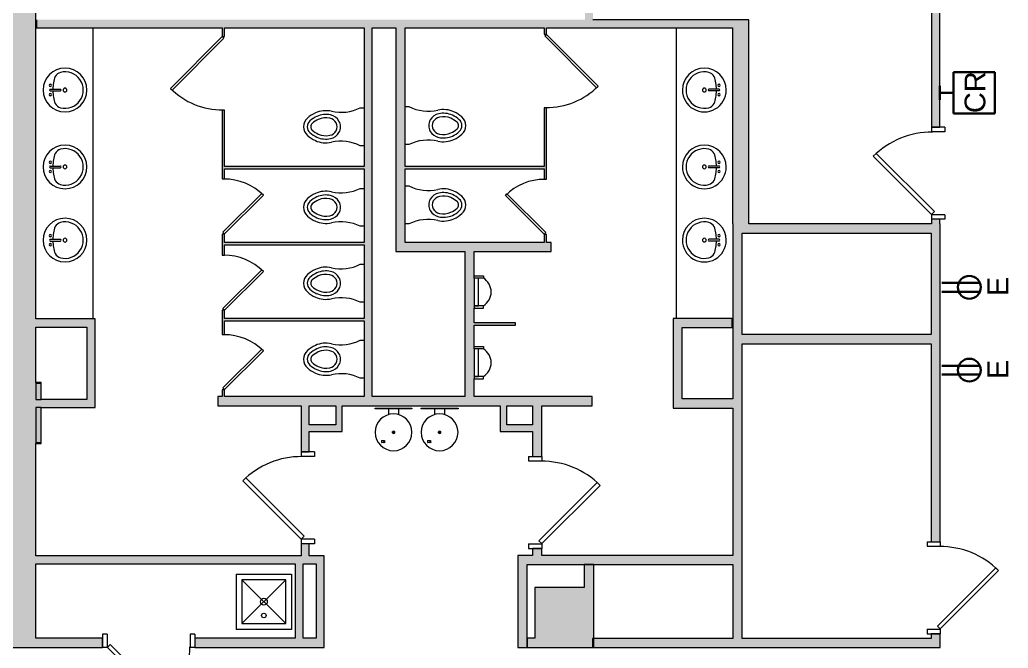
# Model space of a CAD drawing. Header units: inches. Extents: x 385 to 2249, y -1773 to -36.
# Drawn here: x 1215.8 to 1645, y -1515.2 to -1242.2 of the extents above; entities that cross this region are included whole.
import ezdxf

# ---------------------------------------------------------------- set-up
doc = ezdxf.new("R2010")
doc.units = ezdxf.units.IN
doc.header["$MEASUREMENT"] = 0
for name, color, linetype, lineweight in [('A-ANNO-NOTE', 131, 'Continuous', 30), ('A-DOOR', 31, 'Continuous', 13), ('A-DOOR-FRAM', 31, 'Continuous', 20), ('A-WALL', 113, 'Continuous', 13), ('A-WALL-PATT', 111, 'Continuous', 13), ('I-WALL', 2, 'Continuous', 13), ('P-SANR-FIXT', 6, 'Continuous', 9), ('Q-CASE', 31, 'Continuous', 9)]:
    doc.layers.add(name, color=color, linetype=linetype, lineweight=lineweight)
doc.styles.add('Swis721 Lt BT', font='swissl.ttf', dxfattribs={"height": 9})

# ---------------------------------------------------------------- blocks, each defined once
blk = doc.blocks.new('Walls 36 - Walls 36-5075010-Level 6 POWER _ SIGNAL')
at = {"layer": 'A-WALL', "lineweight": 9}
blk.add_hatch(color=7, dxfattribs=at).paths.add_polyline_path([(1436.11, -1514.89), (1464.51, -1514.89), (1464.51, -1514.81), (1465.05, -1514.89), (1464.51, -1511.43), (1464.51, -1510.95), (1465.05, -1510.95), (1465.05, -1478.89), (1460.95, -1478.89), (1460.95, -1488.89), (1439.45, -1488.89), (1439.45, -1510.89), (1436.11, -1510.89)], flags=0)
at = {"layer": 'A-WALL', "color": 8, "lineweight": 20}
for p, q in [((1465.05, -1478.89), (1460.95, -1478.89)), ((1460.95, -1478.89), (1460.95, -1488.89)), ((1465.05, -1514.89), (1465.05, -1478.89)), ((1460.95, -1488.89), (1439.45, -1488.89)), ((1439.45, -1488.89), (1439.45, -1510.89)), ((1439.45, -1510.89), (1436.11, -1510.89)), ((1436.11, -1510.89), (1436.11, -1514.89)), ((1436.11, -1514.89), (1465.05, -1514.89))]:
    blk.add_line(p, q, dxfattribs=at)
blk = doc.blocks.new('Single Flush - OTJ_SOLIDFLUSH_ALUM-5073304-Level 6 POWER _ SIGNAL')
at = {"layer": 'A-DOOR', "color": 8, "lineweight": 20}
for p, q in [((-7.42, 27.32), (-8.65, 26.09)), ((-8.65, 26.09), (16.67, 0.76)), ((17.91, 2), (-7.42, 27.32)), ((16.67, 0.76), (17.91, 2))]:
    blk.add_line(p, q, dxfattribs=at)
at = {"layer": 'A-DOOR', "lineweight": 9}
blk.add_arc((17.91, 2), 35.81, 135, 180.5, dxfattribs=at)
at = {"layer": 'A-DOOR-FRAM', "color": 8}
for p, q in [((-20, -3.75), (-20, 2)), ((-20, 2), (-18, 2)), ((-18, -3.75), (-18, 2)), ((18, -3.75), (18, 2)), ((18, 2), (20, 2)), ((20, -3.75), (20, 2)), ((-20, -3.75), (-18, -3.75)), ((18, -3.75), (20, -3.75))]:
    blk.add_line(p, q, dxfattribs=at)
blk = doc.blocks.new('Single Flush - OTJ_SOLIDFLUSH_ALUM-V3-Level 6 POWER _ SIGNAL')
at = {"layer": 'A-DOOR', "lineweight": 20}
for p, q in [((-8.65, -25.84), (16.67, -0.51)), ((17.91, -1.75), (-7.42, -27.07)), ((16.67, -0.51), (17.91, -1.75)), ((-7.42, -27.07), (-8.65, -25.84))]:
    blk.add_line(p, q, dxfattribs=at)
at = {"layer": 'A-DOOR', "lineweight": 9}
blk.add_arc((17.91, -1.75), 35.81, 179.5, 225, dxfattribs=at)
at = {"layer": 'A-DOOR-FRAM'}
for p, q in [((-20, 4), (-20, -1.75)), ((-20, 4), (-18, 4)), ((-18, 4), (-18, -1.75)), ((18, 4), (18, -1.75)), ((18, 4), (20, 4)), ((20, 4), (20, -1.75)), ((-20, -1.75), (-18, -1.75)), ((18, -1.75), (20, -1.75))]:
    blk.add_line(p, q, dxfattribs=at)
blk = doc.blocks.new('Single Flush - OTJ_SOLIDFLUSH_ALUM-V4-Level 6 POWER _ SIGNAL')
at = {"layer": 'A-DOOR', "lineweight": 20}
for p, q in [((-7.42, 27.32), (-8.65, 26.09)), ((-8.65, 26.09), (16.67, 0.76)), ((17.91, 2), (-7.42, 27.32)), ((16.67, 0.76), (17.91, 2))]:
    blk.add_line(p, q, dxfattribs=at)
at = {"layer": 'A-DOOR', "lineweight": 9}
blk.add_arc((17.91, 2), 35.81, 135, 180.5, dxfattribs=at)
at = {"layer": 'A-DOOR-FRAM'}
for p, q in [((-20, -3.75), (-20, 2)), ((-20, 2), (-18, 2)), ((-18, -3.75), (-18, 2)), ((18, -3.75), (18, 2)), ((18, 2), (20, 2)), ((20, -3.75), (20, 2)), ((-20, -3.75), (-18, -3.75)), ((18, -3.75), (20, -3.75))]:
    blk.add_line(p, q, dxfattribs=at)
blk = doc.blocks.new('Single Glass Door1 - 24_ x 84_-5083455-Level 6 POWER _ SIGNAL')
at = {"layer": 'A-DOOR', "lineweight": 20}
for p, q in [((-5.64, -16.63), (11.2, 0.21)), ((11.2, 0.21), (11.91, -0.5)), ((11.91, -0.5), (-4.93, -17.34)), ((-4.93, -17.34), (-5.64, -16.63))]:
    blk.add_line(p, q, dxfattribs=at)
at = {"layer": 'A-DOOR', "lineweight": 9}
blk.add_arc((11.91, -0.5), 23.81, 179.5, 225, dxfattribs=at)
blk = doc.blocks.new('Single Glass Door1 - 24_ x 84_ 2-5083524-Level 6 POWER _ SIGNAL')
at = {"layer": 'A-DOOR', "lineweight": 20}
for p, q in [((-7.3, -22.29), (15.2, 0.21)), ((15.2, 0.21), (15.91, -0.5)), ((15.91, -0.5), (-6.59, -22.99)), ((-6.59, -22.99), (-7.3, -22.29))]:
    blk.add_line(p, q, dxfattribs=at)
at = {"layer": 'A-DOOR', "lineweight": 9}
blk.add_arc((15.91, -0.5), 31.81, 179.5, 225, dxfattribs=at)
blk = doc.blocks.new('Single Glass Door1 - 24_ x 84_ 2-5083620-Level 6 POWER _ SIGNAL')
at = {"layer": 'A-DOOR', "lineweight": 20}
for p, q in [((-6.59, 22.99), (-7.3, 22.29)), ((-7.3, 22.29), (15.2, -0.21)), ((15.91, 0.5), (-6.59, 22.99)), ((15.2, -0.21), (15.91, 0.5))]:
    blk.add_line(p, q, dxfattribs=at)
at = {"layer": 'A-DOOR', "lineweight": 9}
blk.add_arc((15.91, 0.5), 31.81, 135, 180.5, dxfattribs=at)
blk = doc.blocks.new('Single Glass Door1 - 24_ x 84_-5083610-Level 6 POWER _ SIGNAL')
at = {"layer": 'A-DOOR', "lineweight": 20}
for p, q in [((-4.93, 17.34), (-5.64, 16.63)), ((11.91, 0.5), (-4.93, 17.34)), ((-5.64, 16.63), (11.2, -0.21)), ((11.2, -0.21), (11.91, 0.5))]:
    blk.add_line(p, q, dxfattribs=at)
at = {"layer": 'A-DOOR', "lineweight": 9}
blk.add_arc((11.91, 0.5), 23.81, 135, 180.5, dxfattribs=at)
blk = doc.blocks.new('Casework 7 - Casework 1-5091296-Level 6 POWER _ SIGNAL')
at = {"layer": 'Q-CASE'}
for p, q in [((1223.12, -1245.68), (1222.77, -1245.68)), ((1247.75, -1372.18), (1247.75, -1245.68))]:
    blk.add_line(p, q, dxfattribs=at)
blk = doc.blocks.new('P-Mop_Sink - P-Mop_Sink-4258602-Level 6 POWER _ SIGNAL')
at = {"layer": 'P-SANR-FIXT'}
for p, q in [((-12, 0), (12, 0)), ((-12, 0), (-12, -24)), ((12, 0), (12, -24)), ((9.5, -2.5), (-9.5, -21.5)), ((-9.5, -2.5), (9.5, -21.5)), ((-9.5, -2.5), (-9.5, -21.5)), ((9.5, -2.5), (-9.5, -2.5)), ((9.5, -21.5), (9.5, -2.5)), ((12, -24), (-12, -24)), ((-9.5, -21.5), (9.5, -21.5))]:
    blk.add_line(p, q, dxfattribs=at)
for centre, radius in [((0, -12), 1.5), ((0, -18), 1)]:
    blk.add_circle(centre, radius, dxfattribs=at)
blk = doc.blocks.new('Sink Vanity-Round - 19_ x 19_-5084743-Level 6 POWER _ SIGNAL')
at = {"layer": 'P-SANR-FIXT'}
for p, q in [((3.43, 9.73), (3.43, 5.36)), ((4.18, 9.73), (4.18, 5.36))]:
    blk.add_line(p, q, dxfattribs=at)
for centre, radius, start, end in [((3.81, 3.35), 9.5, 90, 270), ((3.81, -9.17), 17.81, 91.2067, 109.2086), ((1.81, 9.73), 0.5, 360, 180), ((1.81, 9.73), 0.5, 180, 360), ((3.81, 9.73), 0.375, 360, 180), ((3.81, 3.35), 9.5, 270, 90), ((3.81, -9.17), 17.81, 70.7914, 88.7933), ((5.81, 9.73), 0.5, 360, 180), ((5.81, 9.73), 0.5, 180, 360), ((3.81, 3.35), 7.93, 165.3071, 14.6929), ((0.05, 4.11), 4.12, 120.7927, 162.1904), ((3.81, 5.36), 0.375, 180, 360), ((7.56, 4.11), 4.12, 17.8096, 59.2073), ((3.81, 3.35), 0.813, 360, 180), ((3.81, 3.35), 0.813, 180, 360)]:
    blk.add_arc(centre, radius, start, end, dxfattribs=at)
blk = doc.blocks.new('Casework 8 - Casework 1-5091312-Level 6 POWER _ SIGNAL')
at = {"layer": 'Q-CASE'}
for p, q in [((1247.75, -1245.68), (1247.75, -1371.93)), ((1272.1, -1372.18), (1272.44, -1372.18))]:
    blk.add_line(p, q, dxfattribs=at)
blk = doc.blocks.new('Sink Vanity-Round - 19_ x 19_-5084992-Level 6 POWER _ SIGNAL')
at = {"layer": 'P-SANR-FIXT'}
for p, q in [((3.43, -9.73), (3.43, -5.36)), ((4.18, -9.73), (4.18, -5.36))]:
    blk.add_line(p, q, dxfattribs=at)
for centre, radius, start, end in [((3.81, -3.35), 9.5, 90, 270), ((3.81, -3.35), 7.93, 345.3071, 194.6929), ((3.81, -3.35), 9.5, 270, 90), ((3.81, -3.35), 0.812, 0, 180), ((3.81, -3.35), 0.812, 180, 0), ((0.05, -4.11), 4.12, 197.8096, 239.2073), ((3.81, 9.17), 17.81, 250.7914, 268.7933), ((3.81, -5.36), 0.375, 0, 180), ((3.81, 9.17), 17.81, 271.2067, 289.2086), ((7.56, -4.11), 4.12, 300.7927, 342.1904), ((1.81, -9.73), 0.5, 0, 180), ((1.81, -9.73), 0.5, 180, 0), ((3.81, -9.73), 0.375, 180, 0), ((5.81, -9.73), 0.5, 0, 180), ((5.81, -9.73), 0.5, 180, 0)]:
    blk.add_arc(centre, radius, start, end, dxfattribs=at)
blk = doc.blocks.new('P-Toilet-Wall-3D - Wall Mount-5086594-Level 6 POWER _ SIGNAL')
at = {"layer": 'P-SANR-FIXT'}
for p, q in [((1383.18, -1321.39), (1383.18, -1314.39)), ((1383.18, -1314.39), (1384.8, -1314.39)), ((1383.11, -1321.39), (1383.18, -1321.39)), ((1383.18, -1323.89), (1383.11, -1323.89)), ((1383.18, -1330.89), (1383.18, -1323.89)), ((1384.8, -1330.89), (1383.18, -1330.89))]:
    blk.add_line(p, q, dxfattribs=at)
for centre, radius, start, end in [((1393.22, -1297.54), 18.83, 243.4615, 282.704), ((1398.97, -1323.07), 5.71, 102.704, 149.296), ((1399.76, -1326.58), 10.93, 65.296, 102.704), ((1399.76, -1326.58), 9.3, 65.296, 102.704), ((1398.44, -1329.45), 14.09, 48.704, 65.296), ((1398.25, -1322.64), 4.87, 149.296, 210.704), ((1398.25, -1322.64), 3.4, 149.296, 210.704), ((1398.97, -1323.07), 4.24, 102.704, 149.296), ((1399.76, -1326.58), 7.83, 65.296, 102.704), ((1398.44, -1329.45), 11, 48.704, 65.296), ((1398.44, -1329.45), 12.47, 48.704, 65.296), ((1404.42, -1322.64), 1.93, 311.296, 48.704), ((1404.42, -1322.64), 3.4, 311.296, 48.704), ((1404.42, -1322.64), 5.03, 311.296, 48.704), ((1398.97, -1322.21), 5.71, 210.704, 257.296), ((1398.97, -1322.21), 4.24, 210.704, 257.296), ((1399.76, -1318.71), 7.83, 257.296, 294.704), ((1398.44, -1315.83), 11, 294.704, 311.296), ((1398.44, -1315.83), 12.47, 294.704, 311.296), ((1393.22, -1347.74), 18.83, 77.296, 116.5385), ((1399.76, -1318.71), 10.93, 257.296, 294.704), ((1399.76, -1318.71), 9.3, 257.296, 294.704), ((1398.44, -1315.83), 14.09, 294.704, 311.296)]:
    blk.add_arc(centre, radius, start, end, dxfattribs=at)
blk = doc.blocks.new('P-Urinal-Wall-3D - P-Urinal-Wall-3D-5086618-Level 6 POWER _ SIGNAL')
at = {"layer": 'P-SANR-FIXT'}
for p, q in [((-11.29, 2), (-11.29, 6)), ((-11.29, 6), (-10.29, 6)), ((-10.29, 6), (-10.29, 2)), ((2.73, 6), (1.71, 6)), ((1.71, 6), (1.71, 2)), ((2.73, 2), (2.73, 6)), ((-10.29, 2), (-11.29, 2)), ((1.71, 3.85), (-10.29, 3.85)), ((-10.29, 3.85), (-10.29, 2)), ((-10.29, 2), (1.71, 2)), ((1.71, 2), (1.71, 3.85)), ((1.71, 2), (2.73, 2))]:
    blk.add_line(p, q, dxfattribs=at)
blk.add_arc((-4.29, 2.39), 7, 31.0027, 148.9973, dxfattribs=at)
blk = doc.blocks.new('Non-Recessed_16quot_Bowl_Drinking_Fountain_Single_12986 - Non-Recessed_16quot_Bowl_Drinking_Fountain_Single_12986-5088045-Level 6 POWER _ SIGNAL')
at = {"layer": 'P-SANR-FIXT'}
for p, q in [((-8.48, -3), (7.52, -3)), ((-8.48, -3.37), (-8.48, -3)), ((7.52, -3.37), (-8.48, -3.37)), ((-2.73, -3.37), (-2.73, -5.88)), ((1.77, -5.88), (1.77, -3.37)), ((7.52, -3), (7.52, -3.37)), ((-5.73, -17), (-4.76, -17)), ((-4.76, -17), (-4.67, -17)), ((-4.66, -17.93), (-5.6, -18.14)), ((-4.57, -17.91), (-4.66, -17.93))]:
    blk.add_line(p, q, dxfattribs=at)
at = {"layer": 'P-SANR-FIXT', "flags": 128}
for points in [[(-5.73, -17), (-5.73, -17.21), (-5.72, -17.42), (-5.7, -17.63), (-5.67, -17.83), (-5.63, -18.04), (-5.61, -18.14)], [(-4.56, -17.91), (-4.6, -17.75), (-4.62, -17.58), (-4.64, -17.42), (-4.66, -17.25), (-4.66, -17.09), (-4.66, -17)]]:
    blk.add_lwpolyline(points, dxfattribs=at)
at = {"layer": 'P-SANR-FIXT'}
for centre, radius, start, end in [((-0.48, -13.5), 8, 360, 180), ((-0.48, -13.5), 8, 180, 360), ((-0.51, -17), 4.25, 180, 192.6167), ((-0.51, -17), 4.16, 180, 192.6167), ((-0.51, -17), 3.88, 180, 192.6167), ((-0.48, -13.5), 0.5, 360, 180), ((-0.48, -13.5), 0.5, 180, 360), ((-0.48, -13.5), 0.125, 0, 180), ((-0.48, -13.5), 0.125, 180, 360)]:
    blk.add_arc(centre, radius, start, end, dxfattribs=at)
for points in [[(-4.66, -17), (-4.68, -17), (-4.7, -17), (-4.72, -17)], [(-0.92, -13.32), (-0.92, -13.3), (-0.92, -13.29), (-0.92, -13.27)], [(-4.66, -17.93), (-4.63, -17.92), (-4.6, -17.92), (-4.56, -17.91)], [(-4.63, -17.26), (-4.61, -17.27), (-4.56, -17.28), (-4.51, -17.33), (-4.48, -17.38), (-4.47, -17.43), (-4.47, -17.45)]]:
    blk.add_open_spline(points, degree=3, dxfattribs=at)
for points, knots in [([(-4.71, -17), (-4.69, -17), (-4.63, -17), (-4.53, -17), (-4.43, -17), (-4.38, -17)], [-0.1147104, -0.1147104, -0.1147104, -0.1147104, -0.0833333, -0.0416667, 0, 0, 0, 0]), ([(-0.67, -13.32), (-0.67, -13.33), (-0.68, -13.36), (-0.7, -13.4), (-0.73, -13.43), (-0.76, -13.44), (-0.77, -13.44), (-0.79, -13.44), (-0.8, -13.44), (-0.81, -13.44), (-0.82, -13.44), (-0.84, -13.44), (-0.85, -13.43), (-0.85, -13.43), (-0.86, -13.43), (-0.87, -13.42), (-0.88, -13.41), (-0.89, -13.41), (-0.9, -13.4), (-0.9, -13.39), (-0.91, -13.38), (-0.92, -13.35), (-0.92, -13.33), (-0.92, -13.32)], [-1, -1, -1, -1, -0.888889, -0.777778, -0.666667, -0.611111, -0.583333, -0.555556, -0.5, -0.472222, -0.444444, -0.416667, -0.388889, -0.361111, -0.333333, -0.305556, -0.277778, -0.25, -0.222222, -0.194444, -0.166667, -0.111111, 0, 0, 0, 0]), ([(-0.92, -13.68), (-0.92, -13.66), (-0.92, -13.64), (-0.91, -13.62), (-0.9, -13.61), (-0.9, -13.6), (-0.89, -13.59), (-0.88, -13.58), (-0.87, -13.58), (-0.86, -13.57), (-0.85, -13.57), (-0.84, -13.56), (-0.83, -13.56), (-0.82, -13.56), (-0.81, -13.56), (-0.8, -13.55), (-0.79, -13.55), (-0.77, -13.56), (-0.76, -13.56), (-0.73, -13.57), (-0.7, -13.59), (-0.68, -13.63), (-0.67, -13.66), (-0.67, -13.68)], [-1, -1, -1, -1, -0.888889, -0.833333, -0.805556, -0.777778, -0.75, -0.722222, -0.694444, -0.666667, -0.638889, -0.611111, -0.583333, -0.555556, -0.527778, -0.5, -0.444444, -0.416667, -0.388889, -0.333333, -0.222222, -0.111111, 0, 0, 0, 0]), ([(-0.67, -13.68), (-0.67, -13.69), (-0.68, -13.72), (-0.69, -13.74), (-0.7, -13.75), (-0.7, -13.76), (-0.71, -13.77), (-0.72, -13.78), (-0.73, -13.78), (-0.74, -13.79), (-0.74, -13.79), (-0.75, -13.8), (-0.76, -13.8), (-0.77, -13.8), (-0.78, -13.8), (-0.8, -13.8), (-0.81, -13.8), (-0.82, -13.8), (-0.83, -13.8), (-0.85, -13.79), (-0.86, -13.79), (-0.87, -13.78), (-0.88, -13.78), (-0.89, -13.76), (-0.91, -13.74), (-0.92, -13.72), (-0.92, -13.69), (-0.92, -13.68)], [-1, -1, -1, -1, -0.888889, -0.833333, -0.805556, -0.777778, -0.75, -0.722222, -0.694444, -0.666667, -0.638889, -0.611111, -0.583333, -0.555556, -0.527778, -0.5, -0.472222, -0.444444, -0.388889, -0.361111, -0.333333, -0.305556, -0.277778, -0.222222, -0.166667, -0.111111, 0, 0, 0, 0]), ([(-0.89, -13.24), (-0.89, -13.23), (-0.88, -13.22), (-0.86, -13.21), (-0.85, -13.2), (-0.84, -13.2), (-0.83, -13.2), (-0.82, -13.19), (-0.81, -13.19), (-0.8, -13.19), (-0.78, -13.19), (-0.77, -13.2), (-0.76, -13.2), (-0.75, -13.2), (-0.74, -13.21), (-0.74, -13.21), (-0.73, -13.22), (-0.72, -13.22), (-0.71, -13.23), (-0.7, -13.24), (-0.7, -13.25), (-0.69, -13.26), (-0.68, -13.28), (-0.67, -13.3), (-0.67, -13.32)], [-0.7777778, -0.7777778, -0.7777778, -0.7777778, -0.7222222, -0.6666667, -0.6388889, -0.6111111, -0.5833333, -0.5555556, -0.5277778, -0.5, -0.4722222, -0.4444444, -0.4166667, -0.3888889, -0.3611111, -0.3333333, -0.3055556, -0.2777778, -0.25, -0.2222222, -0.1944444, -0.1666667, -0.1111111, 0, 0, 0, 0]), ([(-0.6, -13.15), (-0.6, -13.14), (-0.6, -13.11), (-0.59, -13.09), (-0.58, -13.08), (-0.57, -13.07), (-0.57, -13.06), (-0.56, -13.06), (-0.55, -13.05), (-0.54, -13.04), (-0.52, -13.03), (-0.49, -13.02), (-0.46, -13.02), (-0.44, -13.03), (-0.42, -13.04), (-0.41, -13.04), (-0.4, -13.05), (-0.4, -13.06), (-0.39, -13.06), (-0.38, -13.07), (-0.37, -13.08), (-0.37, -13.09), (-0.36, -13.11), (-0.35, -13.14), (-0.35, -13.15)], [-1, -1, -1, -1, -0.888889, -0.833333, -0.805556, -0.777778, -0.75, -0.722222, -0.694444, -0.666667, -0.611111, -0.555556, -0.444444, -0.388889, -0.361111, -0.333333, -0.305556, -0.277778, -0.25, -0.222222, -0.194444, -0.166667, -0.111111, 0, 0, 0, 0]), ([(-0.35, -13.15), (-0.35, -13.16), (-0.35, -13.18), (-0.36, -13.2), (-0.37, -13.21), (-0.38, -13.22), (-0.38, -13.23), (-0.39, -13.24), (-0.42, -13.26), (-0.45, -13.28), (-0.5, -13.28), (-0.54, -13.26), (-0.56, -13.24), (-0.57, -13.23), (-0.59, -13.21), (-0.6, -13.19), (-0.6, -13.16), (-0.6, -13.15)], [-1, -1, -1, -1, -0.916667, -0.875, -0.833333, -0.791667, -0.770833, -0.75, -0.666667, -0.555556, -0.444444, -0.333333, -0.277778, -0.222222, -0.166667, -0.111111, 0, 0, 0, 0]), ([(-0.6, -13.86), (-0.6, -13.85), (-0.6, -13.84), (-0.59, -13.82), (-0.59, -13.8), (-0.58, -13.79), (-0.57, -13.78), (-0.56, -13.77), (-0.54, -13.75), (-0.5, -13.74), (-0.45, -13.74), (-0.42, -13.75), (-0.39, -13.77), (-0.38, -13.78), (-0.37, -13.8), (-0.36, -13.83), (-0.35, -13.85), (-0.35, -13.86)], [-1, -1, -1, -1, -0.916667, -0.875, -0.833333, -0.791667, -0.770833, -0.75, -0.666667, -0.555556, -0.444444, -0.333333, -0.277778, -0.222222, -0.166667, -0.111111, 0, 0, 0, 0]), ([(-0.35, -13.86), (-0.35, -13.88), (-0.36, -13.9), (-0.37, -13.92), (-0.37, -13.93), (-0.38, -13.94), (-0.39, -13.95), (-0.39, -13.96), (-0.4, -13.96), (-0.42, -13.97), (-0.43, -13.98), (-0.45, -13.99), (-0.48, -13.99), (-0.5, -13.99), (-0.52, -13.98), (-0.53, -13.98), (-0.54, -13.97), (-0.55, -13.96), (-0.56, -13.96), (-0.57, -13.95), (-0.57, -13.94), (-0.58, -13.93), (-0.59, -13.92), (-0.6, -13.9), (-0.6, -13.88), (-0.6, -13.86)], [-1, -1, -1, -1, -0.888889, -0.833333, -0.805556, -0.777778, -0.75, -0.722222, -0.694444, -0.666667, -0.611111, -0.555556, -0.5, -0.444444, -0.388889, -0.361111, -0.333333, -0.305556, -0.277778, -0.25, -0.222222, -0.194444, -0.166667, -0.111111, 0, 0, 0, 0]), ([(-0.28, -13.32), (-0.28, -13.3), (-0.28, -13.28), (-0.27, -13.26), (-0.26, -13.25), (-0.25, -13.24), (-0.25, -13.23), (-0.24, -13.22), (-0.23, -13.22), (-0.22, -13.21), (-0.21, -13.21), (-0.2, -13.2), (-0.19, -13.2), (-0.18, -13.2), (-0.17, -13.19), (-0.16, -13.19), (-0.15, -13.19), (-0.14, -13.19), (-0.12, -13.2), (-0.11, -13.2), (-0.1, -13.21), (-0.09, -13.21), (-0.08, -13.22), (-0.06, -13.24), (-0.05, -13.25), (-0.04, -13.28), (-0.03, -13.3), (-0.03, -13.32)], [-1, -1, -1, -1, -0.888889, -0.833333, -0.805556, -0.777778, -0.75, -0.722222, -0.694444, -0.666667, -0.638889, -0.611111, -0.583333, -0.555556, -0.527778, -0.5, -0.472222, -0.444444, -0.388889, -0.361111, -0.333333, -0.305556, -0.277778, -0.222222, -0.166667, -0.111111, 0, 0, 0, 0]), ([(-0.03, -13.32), (-0.03, -13.33), (-0.04, -13.35), (-0.05, -13.38), (-0.06, -13.39), (-0.06, -13.4), (-0.07, -13.41), (-0.08, -13.41), (-0.08, -13.42), (-0.09, -13.43), (-0.1, -13.43), (-0.11, -13.43), (-0.12, -13.44), (-0.13, -13.44), (-0.14, -13.44), (-0.16, -13.44), (-0.17, -13.44), (-0.19, -13.44), (-0.2, -13.44), (-0.22, -13.43), (-0.25, -13.4), (-0.28, -13.36), (-0.28, -13.33), (-0.28, -13.32)], [-1, -1, -1, -1, -0.888889, -0.833333, -0.805556, -0.777778, -0.75, -0.722222, -0.694444, -0.666667, -0.638889, -0.611111, -0.583333, -0.555556, -0.527778, -0.5, -0.444444, -0.416667, -0.388889, -0.333333, -0.222222, -0.111111, 0, 0, 0, 0]), ([(-0.28, -13.68), (-0.28, -13.66), (-0.28, -13.63), (-0.25, -13.6), (-0.22, -13.57), (-0.2, -13.56), (-0.18, -13.56), (-0.16, -13.55), (-0.14, -13.56), (-0.13, -13.56), (-0.12, -13.56), (-0.11, -13.56), (-0.1, -13.57), (-0.09, -13.57), (-0.08, -13.58), (-0.08, -13.58), (-0.07, -13.59), (-0.06, -13.6), (-0.06, -13.61), (-0.05, -13.62), (-0.04, -13.64), (-0.03, -13.66), (-0.03, -13.68)], [-1, -1, -1, -1, -0.888889, -0.777778, -0.666667, -0.611111, -0.555556, -0.5, -0.472222, -0.444444, -0.416667, -0.388889, -0.361111, -0.333333, -0.305556, -0.277778, -0.25, -0.222222, -0.194444, -0.166667, -0.111111, 0, 0, 0, 0]), ([(-0.03, -13.68), (-0.03, -13.69), (-0.04, -13.72), (-0.05, -13.74), (-0.06, -13.76), (-0.08, -13.78), (-0.1, -13.79), (-0.11, -13.79), (-0.12, -13.8), (-0.13, -13.8), (-0.14, -13.8), (-0.15, -13.8), (-0.16, -13.8), (-0.17, -13.8), (-0.18, -13.8), (-0.19, -13.8), (-0.2, -13.8), (-0.21, -13.79), (-0.22, -13.79), (-0.23, -13.78), (-0.24, -13.78), (-0.25, -13.77), (-0.25, -13.76), (-0.26, -13.75), (-0.27, -13.74), (-0.28, -13.72), (-0.28, -13.69), (-0.28, -13.68)], [-1, -1, -1, -1, -0.888889, -0.833333, -0.777778, -0.722222, -0.666667, -0.638889, -0.611111, -0.583333, -0.555556, -0.527778, -0.5, -0.472222, -0.444444, -0.416667, -0.388889, -0.361111, -0.333333, -0.305556, -0.277778, -0.25, -0.222222, -0.194444, -0.166667, -0.111111, 0, 0, 0, 0]), ([(-4.29, -17.85), (-4.34, -17.86), (-4.43, -17.88), (-4.54, -17.9), (-4.62, -17.92), (-4.65, -17.93), (-4.66, -17.93)], [-1, -1, -1, -1, -0.9583333, -0.9166667, -0.875, -0.8598458, -0.8598458, -0.8598458, -0.8598458]), ([(-4.47, -17.45), (-4.47, -17.48), (-4.48, -17.52), (-4.51, -17.57), (-4.53, -17.59), (-4.56, -17.62), (-4.59, -17.63), (-4.61, -17.63)], [-1, -1, -1, -1, -0.8333333, -0.7916667, -0.75, -0.6666667, -0.5851729, -0.5851729, -0.5851729, -0.5851729])]:
    blk.add_open_spline(points, degree=3, knots=knots, dxfattribs=at)
blk = doc.blocks.new('Single Flush - OTJ_SOLIDFLUSH_ALUM-5070093-Level 6 POWER _ SIGNAL')
at = {"layer": 'A-DOOR', "color": 8, "lineweight": 20}
for p, q in [((-8.65, -25.84), (16.67, -0.51)), ((17.91, -1.75), (-7.42, -27.07)), ((16.67, -0.51), (17.91, -1.75)), ((-7.42, -27.07), (-8.65, -25.84))]:
    blk.add_line(p, q, dxfattribs=at)
at = {"layer": 'A-DOOR', "lineweight": 9}
blk.add_arc((17.91, -1.75), 35.81, 179.5, 225, dxfattribs=at)
at = {"layer": 'A-DOOR-FRAM', "color": 8}
for p, q in [((-20, 4), (-20, -1.75)), ((-20, 4), (-18, 4)), ((-18, 4), (-18, -1.75)), ((18, 4), (18, -1.75)), ((18, 4), (20, 4)), ((20, 4), (20, -1.75)), ((-20, -1.75), (-18, -1.75)), ((18, -1.75), (20, -1.75))]:
    blk.add_line(p, q, dxfattribs=at)

msp = doc.modelspace()

# ---------------------------------------------------------------- hatches: boundary and pattern name
at = {"layer": 'A-WALL'}
h = msp.add_hatch(color=250, dxfattribs=at)
h.paths.add_polyline_path([(1198.15, -1421.66), (1212.77, -1400.29), (1212.77, -1399.84), (1198.11, -1399.84), (1198.11, -1421.66)], flags=0)
h.paths.add_polyline_path([(1222.77, -1407.14), (1225.11, -1407.14), (1225.11, -1399.84), (1222.77, -1399.84), (1222.77, -1400.29)], flags=0)
h = msp.add_hatch(color=7, dxfattribs=at)
h.paths.add_polyline_path([(1198.15, -1426.29), (1212.77, -1426.29), (1212.77, -1400.29), (1198.15, -1421.66), (1198.15, -1425.84)], flags=0)
h.paths.add_polyline_path([(1222.77, -1426.29), (1225.15, -1426.29), (1225.15, -1410.64), (1222.77, -1410.64), (1222.77, -1411.99)], flags=0)
h.paths.add_polyline_path([(1225.11, -1407.14), (1225.15, -1407.14), (1225.15, -1400.29), (1225.11, -1400.29), (1225.11, -1407)], flags=0)
at = {"layer": 'A-WALL-PATT', "lineweight": 9}
h = msp.add_hatch(color=7, dxfattribs=at)
h.paths.add_polyline_path([(1615.26, -1330.89), (1615.26, -1328.89), (1611.76, -1328.89), (1611.76, -1330.89)], flags=0)
h.paths.add_polyline_path([(1615.26, -1288.89), (1615.26, -1114.27), (1611.76, -1114.27), (1611.76, -1288.89)], flags=0)
h.paths.add_polyline_path([(1611.76, -1039.27), (1615.26, -1039.27), (1615.26, -1009.77), (1611.76, -1009.77), (1611.76, -1018.52)], flags=0)
h.paths.add_polyline_path([(1615.26, -969.77), (1615.26, -915.95), (1611.76, -915.95), (1611.76, -969.77)], flags=0)
for points in [[(1212.77, -1514.89), (1222.77, -1514.89), (1222.77, -1132.53), (1219.02, -1133.84), (1212.77, -1133.84), (1212.77, -1495.22)], [(1461.2, -1242.18), (1464.7, -1242.18), (1464.7, -1185.39), (1461.2, -1185.39), (1461.2, -1223.52)], [(1467.25, -1245.68), (1525.36, -1245.68), (1525.36, -1242.18), (1223.12, -1242.18), (1223.12, -1245.68), (1461.2, -1245.68)], [(1532.36, -1330.89), (1532.36, -1242.18), (1525.36, -1242.18), (1525.36, -1330.89), (1529.47, -1330.89)], [(1365.36, -1405.93), (1368.86, -1405.93), (1368.86, -1245.68), (1365.36, -1245.68), (1365.36, -1394.45)], [(1379.11, -1342.93), (1383.11, -1342.93), (1383.11, -1245.68), (1379.11, -1245.68), (1379.11, -1328.77)], [(1365.36, -1306.93), (1365.36, -1305.93), (1304.74, -1305.93), (1304.74, -1306.93), (1365.31, -1306.93)], [(1383.11, -1306.93), (1443.49, -1306.93), (1443.49, -1305.93), (1383.11, -1305.93)], [(1529.47, -1510.95), (1529.47, -1330.89), (1525.47, -1330.89), (1525.47, -1510.95)], [(1611.51, -1334.89), (1611.51, -1330.89), (1529.47, -1330.89), (1529.47, -1334.89), (1587.52, -1334.89)], [(1346.99, -1339.93), (1365.36, -1339.93), (1365.36, -1338.93), (1304.74, -1338.93), (1304.74, -1339.93), (1331.96, -1339.93)], [(1446.48, -1342.93), (1446.48, -1338.93), (1383.11, -1338.93), (1383.11, -1342.93), (1443.49, -1342.93)], [(1413.11, -1405.93), (1413.11, -1342.93), (1409.11, -1342.93), (1409.11, -1405.93)], [(1222.92, -1375.68), (1245, -1375.68), (1245, -1372.18), (1222.77, -1372.18), (1222.77, -1375.68)], [(1248.5, -1407.14), (1248.5, -1372.18), (1245, -1372.18), (1245, -1407.14), (1247.75, -1407.14)], [(1365.36, -1372.93), (1365.36, -1371.93), (1304.74, -1371.93), (1304.74, -1372.93), (1362.02, -1372.93)], [(1499.47, -1375.93), (1525.12, -1375.93), (1525.12, -1371.93), (1499.47, -1371.93)], [(1431.11, -1374.93), (1431.11, -1373.93), (1413.11, -1373.93), (1413.11, -1374.93)], [(1500.77, -1410.89), (1503.47, -1410.89), (1503.47, -1375.93), (1499.47, -1375.93), (1499.47, -1410.89)], [(1532.36, -1382.93), (1611.51, -1382.93), (1611.51, -1378.93), (1529.47, -1378.93), (1529.47, -1382.93), (1531.97, -1382.93)], [(1226.69, -1410.64), (1248.5, -1410.64), (1248.5, -1407.14), (1222.77, -1407.14), (1222.77, -1410.64)], [(1407.12, -1409.93), (1464.42, -1409.93), (1464.42, -1405.93), (1301.75, -1405.93), (1301.75, -1409.93), (1392.09, -1409.93)], [(1524.89, -1410.89), (1525.47, -1410.89), (1525.47, -1406.89), (1503.47, -1406.89), (1503.47, -1410.89), (1524.8, -1410.89)], [(1353, -1418.2), (1355.87, -1418.2), (1355.87, -1409.93), (1353, -1409.93), (1353, -1411.99)], [(1424.36, -1421.08), (1427.23, -1421.08), (1427.23, -1409.93), (1424.36, -1409.93), (1424.36, -1418.2)], [(1341.5, -1421.08), (1355.87, -1421.08), (1355.87, -1418.2), (1341.5, -1418.2)], [(1438.5, -1421.08), (1438.5, -1418.2), (1427.23, -1418.2), (1427.23, -1421.08), (1437.11, -1421.08)], [(1226.73, -1478.64), (1348, -1478.64), (1348, -1475.14), (1222.77, -1475.14), (1222.77, -1478.64)], [(1525.47, -1478.89), (1525.47, -1474.89), (1432.11, -1474.89), (1432.11, -1478.89), (1467.25, -1478.89)], [(1338.93, -1510.89), (1338.93, -1478.64), (1335.43, -1478.64), (1335.43, -1510.89), (1338, -1510.89)], [(1348, -1514.89), (1348, -1478.64), (1344.5, -1478.64), (1344.5, -1514.89), (1346.99, -1514.89)], [(1436.11, -1514.89), (1436.11, -1478.89), (1432.11, -1478.89), (1432.11, -1514.89)], [(1615.51, -1514.95), (1615.51, -1510.95), (1464.51, -1510.95), (1464.51, -1511.43), (1465.05, -1514.89), (1464.51, -1514.81), (1464.51, -1514.95), (1587.52, -1514.95)]]:
    msp.add_hatch(color=7, dxfattribs=at).paths.add_polyline_path(points, flags=0)
h = msp.add_hatch(color=7, dxfattribs=at)
h.paths.add_polyline_path([(1304.74, -1405.93), (1304.74, -1402.93), (1303.74, -1402.93), (1303.74, -1405.93)], flags=0)
h.paths.add_polyline_path([(1304.74, -1378.93), (1304.74, -1368.43), (1303.74, -1368.43), (1303.74, -1378.93)], flags=0)
h.paths.add_polyline_path([(1303.74, -1344.43), (1304.74, -1344.43), (1304.74, -1335.31), (1303.74, -1335.31)], flags=0)
h.paths.add_polyline_path([(1304.74, -1311.31), (1304.74, -1281.43), (1303.74, -1281.43), (1303.74, -1311.31)], flags=0)
h.paths.add_polyline_path([(1304.74, -1249.43), (1304.74, -1245.68), (1303.74, -1245.68), (1303.74, -1249.43)], flags=0)
h = msp.add_hatch(color=7, dxfattribs=at)
h.paths.add_polyline_path([(1443.49, -1338.93), (1444.49, -1338.93), (1444.49, -1335.43), (1443.49, -1335.43), (1443.49, -1336.92)], flags=0)
h.paths.add_polyline_path([(1444.49, -1311.43), (1444.49, -1280.43), (1443.49, -1280.43), (1443.49, -1311.43)], flags=0)
h.paths.add_polyline_path([(1443.49, -1248.43), (1444.49, -1248.43), (1444.49, -1245.68), (1443.49, -1245.68), (1443.49, -1245.89)], flags=0)
h = msp.add_hatch(color=7, dxfattribs=at)
h.paths.add_polyline_path([(1611.51, -1510.95), (1615.51, -1510.95), (1615.51, -1508.95), (1611.51, -1508.95)], flags=0)
h.paths.add_polyline_path([(1611.51, -1468.95), (1615.51, -1468.95), (1615.51, -1330.89), (1611.51, -1330.89), (1611.51, -1382.93)], flags=0)
h = msp.add_hatch(color=7, dxfattribs=at)
h.paths.add_polyline_path([(1338.93, -1475.14), (1341.5, -1475.14), (1341.5, -1469.89), (1338, -1469.89), (1338, -1475.14)], flags=0)
h.paths.add_polyline_path([(1338, -1429.89), (1341.5, -1429.89), (1341.5, -1409.93), (1338, -1409.93), (1338, -1411.99)], flags=0)
h = msp.add_hatch(color=7, dxfattribs=at)
h.paths.add_polyline_path([(1439.45, -1474.89), (1442.5, -1474.89), (1442.5, -1471.89), (1438.5, -1471.89), (1438.5, -1474.89)], flags=0)
h.paths.add_polyline_path([(1442.5, -1431.89), (1442.5, -1409.93), (1438.5, -1409.93), (1438.5, -1431.89)], flags=0)
h = msp.add_hatch(color=7, dxfattribs=at)
h.paths.add_polyline_path([(1331.3, -1514.89), (1344.5, -1514.89), (1344.5, -1510.89), (1291.77, -1510.89), (1291.77, -1514.89), (1312.3, -1514.89)], flags=0)
h.paths.add_polyline_path([(1226.73, -1514.89), (1251.77, -1514.89), (1251.77, -1510.89), (1222.77, -1510.89), (1222.77, -1514.89)], flags=0)

# ---------------------------------------------------------------- linework, layer by layer
at = {"layer": 'A-ANNO-NOTE'}
for p, q in [((1621.26, -1264.93), (1621.26, -1282.93)), ((1639.26, -1264.93), (1621.26, -1264.93)), ((1639.26, -1282.93), (1639.26, -1264.93)), ((1615.26, -1276.93), (1615.26, -1270.93)), ((1615.26, -1273.93), (1621.26, -1273.93)), ((1621.26, -1282.93), (1639.26, -1282.93)), ((1616.16, -1356.51), (1632.69, -1356.51)), ((1616.16, -1356.51), (1632.69, -1356.51)), ((1616.16, -1360.34), (1632.69, -1360.34)), ((1616.16, -1392.51), (1632.69, -1392.51)), ((1616.16, -1392.51), (1632.69, -1392.51)), ((1616.16, -1396.34), (1632.69, -1396.34))]:
    msp.add_line(p, q, dxfattribs=at)
for centre in [(1628.12, -1358.42), (1628.12, -1394.42)]:
    msp.add_circle(centre, 4.95, dxfattribs=at)
at = {"layer": 'A-WALL', "color": 8, "lineweight": 20}
for p, q in [((1222.77, -1372.18), (1222.77, -1133.84)), ((1532.36, -1242.18), (1525.36, -1242.18)), ((1532.36, -1330.89), (1532.36, -1242.18)), ((1379.11, -1245.68), (1379.11, -1342.93)), ((1383.11, -1305.93), (1383.11, -1245.68)), ((1525.36, -1245.68), (1525.36, -1330.89)), ((1383.11, -1338.93), (1383.11, -1306.93)), ((1525.36, -1330.89), (1525.47, -1330.89)), ((1525.47, -1330.89), (1525.47, -1406.89)), ((1611.76, -1330.89), (1532.36, -1330.89)), ((1615.51, -1330.89), (1615.26, -1330.89)), ((1615.51, -1468.95), (1615.51, -1330.89)), ((1443.49, -1338.93), (1383.11, -1338.93)), ((1446.48, -1338.93), (1444.49, -1338.93)), ((1446.48, -1342.93), (1446.48, -1338.93)), ((1529.47, -1378.93), (1529.47, -1334.89)), ((1529.47, -1334.89), (1611.51, -1334.89)), ((1611.51, -1334.89), (1611.51, -1378.93)), ((1379.11, -1342.93), (1409.11, -1342.93)), ((1409.11, -1342.93), (1409.11, -1405.93)), ((1413.11, -1342.93), (1446.48, -1342.93)), ((1413.11, -1353.43), (1413.11, -1342.93)), ((1413.11, -1373.93), (1413.11, -1367.45)), ((1525.12, -1371.93), (1499.47, -1371.93)), ((1499.47, -1371.93), (1499.47, -1410.89)), ((1525.12, -1375.93), (1525.12, -1371.93)), ((1222.77, -1399.84), (1222.77, -1375.68)), ((1413.11, -1384.18), (1413.11, -1374.93)), ((1503.47, -1375.93), (1525.12, -1375.93)), ((1503.47, -1406.89), (1503.47, -1375.93)), ((1611.51, -1378.93), (1529.47, -1378.93)), ((1529.47, -1510.95), (1529.47, -1382.93)), ((1529.47, -1382.93), (1611.51, -1382.93)), ((1611.51, -1382.93), (1611.51, -1468.95)), ((1413.11, -1405.93), (1413.11, -1398.2)), ((1225.11, -1399.84), (1222.77, -1399.84)), ((1225.15, -1400.29), (1222.77, -1400.29)), ((1225.11, -1407.14), (1225.11, -1399.84)), ((1225.15, -1407.14), (1225.15, -1400.29)), ((1303.74, -1405.93), (1301.75, -1405.93)), ((1301.75, -1405.93), (1301.75, -1409.93)), ((1365.36, -1405.93), (1304.74, -1405.93)), ((1409.11, -1405.93), (1368.86, -1405.93)), ((1464.42, -1405.93), (1413.11, -1405.93)), ((1464.42, -1409.93), (1464.42, -1405.93)), ((1525.47, -1406.89), (1503.47, -1406.89)), ((1225.11, -1425.84), (1225.11, -1410.64)), ((1225.15, -1426.29), (1225.15, -1410.64)), ((1301.75, -1409.93), (1338, -1409.93)), ((1341.5, -1409.93), (1353, -1409.93)), ((1355.87, -1409.93), (1424.36, -1409.93)), ((1427.23, -1409.93), (1438.5, -1409.93)), ((1438.5, -1409.93), (1438.5, -1418.2)), ((1442.5, -1409.93), (1464.42, -1409.93)), ((1442.5, -1431.89), (1442.5, -1409.93)), ((1499.47, -1410.89), (1525.47, -1410.89)), ((1525.47, -1410.89), (1525.47, -1474.89)), ((1438.5, -1421.08), (1438.5, -1431.89)), ((1222.77, -1425.84), (1225.11, -1425.84)), ((1222.77, -1426.29), (1225.15, -1426.29)), ((1222.77, -1475.14), (1222.77, -1426.29)), ((1438.5, -1431.89), (1442.5, -1431.89)), ((1438.5, -1471.89), (1438.5, -1474.89)), ((1442.5, -1471.89), (1438.5, -1471.89)), ((1442.5, -1474.89), (1442.5, -1471.89)), ((1611.51, -1468.95), (1615.51, -1468.95)), ((1438.5, -1474.89), (1432.11, -1474.89)), ((1432.11, -1474.89), (1432.11, -1514.89)), ((1525.47, -1474.89), (1442.5, -1474.89)), ((1222.77, -1510.89), (1222.77, -1478.64)), ((1436.11, -1478.89), (1525.47, -1478.89)), ((1436.11, -1514.89), (1436.11, -1478.89)), ((1525.47, -1478.89), (1525.47, -1510.95)), ((1615.51, -1508.95), (1611.51, -1508.95)), ((1611.51, -1508.95), (1611.51, -1510.95)), ((1615.51, -1514.95), (1615.51, -1508.95)), ((1212.77, -1514.89), (1251.77, -1514.89)), ((1251.77, -1510.89), (1222.77, -1510.89)), ((1251.77, -1514.89), (1251.77, -1510.89)), ((1335.43, -1510.89), (1291.77, -1510.89)), ((1291.77, -1510.89), (1291.77, -1514.89)), ((1291.77, -1514.89), (1344.5, -1514.89)), ((1344.5, -1510.89), (1338.93, -1510.89)), ((1432.11, -1514.89), (1436.11, -1514.89)), ((1525.47, -1510.95), (1464.51, -1510.95)), ((1464.51, -1510.95), (1464.51, -1514.95)), ((1464.51, -1514.95), (1615.51, -1514.95)), ((1611.51, -1510.95), (1529.47, -1510.95))]:
    msp.add_line(p, q, dxfattribs=at)
at = {"layer": 'A-WALL', "lineweight": 9}
for p, q in [((1222.77, -1399.84), (1222.77, -1407.14)), ((1222.77, -1400.29), (1222.77, -1407.14)), ((1222.77, -1407.14), (1225.15, -1407.14)), ((1222.77, -1407.14), (1225.11, -1407.14)), ((1225.15, -1410.64), (1222.77, -1410.64)), ((1222.77, -1410.64), (1222.77, -1426.29)), ((1225.11, -1410.64), (1222.77, -1410.64)), ((1222.77, -1410.64), (1222.77, -1425.84))]:
    msp.add_line(p, q, dxfattribs=at)
at = {"layer": 'I-WALL', "color": 8, "lineweight": 20}
for p, q in [((1615.26, -1288.89), (1615.26, -1114.27)), ((1611.76, -1188.89), (1611.76, -1288.89)), ((1223.12, -1242.18), (1223.12, -1245.68)), ((1525.36, -1242.18), (1464.7, -1242.18)), ((1223.12, -1245.68), (1303.74, -1245.68)), ((1303.74, -1245.68), (1303.74, -1249.43)), ((1304.74, -1245.68), (1365.36, -1245.68)), ((1304.74, -1249.43), (1304.74, -1245.68)), ((1365.36, -1245.68), (1365.36, -1305.93)), ((1368.86, -1245.68), (1379.11, -1245.68)), ((1368.86, -1405.93), (1368.86, -1245.68)), ((1383.11, -1245.68), (1443.49, -1245.68)), ((1443.49, -1245.68), (1443.49, -1248.43)), ((1443.49, -1248.43), (1444.49, -1248.43)), ((1444.49, -1245.68), (1525.36, -1245.68)), ((1444.49, -1248.43), (1444.49, -1245.68)), ((1303.74, -1249.43), (1304.74, -1249.43)), ((1303.74, -1281.43), (1303.74, -1311.31)), ((1304.74, -1281.43), (1303.74, -1281.43)), ((1304.74, -1305.93), (1304.74, -1281.43)), ((1444.49, -1280.43), (1443.49, -1280.43)), ((1443.49, -1280.43), (1443.49, -1305.93)), ((1444.49, -1311.43), (1444.49, -1280.43)), ((1611.76, -1288.89), (1615.26, -1288.89)), ((1365.36, -1305.93), (1304.74, -1305.93)), ((1304.74, -1311.31), (1304.74, -1306.93)), ((1304.74, -1306.93), (1365.36, -1306.93)), ((1365.36, -1306.93), (1365.36, -1338.93)), ((1443.49, -1305.93), (1383.11, -1305.93)), ((1383.11, -1306.93), (1443.49, -1306.93)), ((1443.49, -1306.93), (1443.49, -1311.43)), ((1303.74, -1311.31), (1304.74, -1311.31)), ((1443.49, -1311.43), (1444.49, -1311.43)), ((1611.76, -1328.89), (1611.76, -1330.89)), ((1615.26, -1328.89), (1611.76, -1328.89)), ((1615.26, -1330.89), (1615.26, -1328.89)), ((1303.74, -1335.31), (1303.74, -1344.43)), ((1304.74, -1335.31), (1303.74, -1335.31)), ((1304.74, -1338.93), (1304.74, -1335.31)), ((1365.36, -1338.93), (1304.74, -1338.93)), ((1444.49, -1335.43), (1443.49, -1335.43)), ((1443.49, -1335.43), (1443.49, -1338.93)), ((1444.49, -1338.93), (1444.49, -1335.43)), ((1304.74, -1344.43), (1304.74, -1339.93)), ((1304.74, -1339.93), (1365.36, -1339.93)), ((1365.36, -1339.93), (1365.36, -1371.93)), ((1303.74, -1344.43), (1304.74, -1344.43)), ((1303.74, -1368.43), (1303.74, -1378.93)), ((1304.74, -1368.43), (1303.74, -1368.43)), ((1304.74, -1371.93), (1304.74, -1368.43)), ((1248.5, -1372.18), (1222.77, -1372.18)), ((1248.5, -1410.64), (1248.5, -1372.18)), ((1365.36, -1371.93), (1304.74, -1371.93)), ((1304.74, -1378.93), (1304.74, -1372.93)), ((1304.74, -1372.93), (1365.36, -1372.93)), ((1365.36, -1372.93), (1365.36, -1405.93)), ((1222.77, -1375.68), (1245, -1375.68)), ((1245, -1375.68), (1245, -1407.14)), ((1431.11, -1373.93), (1413.11, -1373.93)), ((1413.11, -1374.93), (1431.11, -1374.93)), ((1431.11, -1374.93), (1431.11, -1373.93)), ((1303.74, -1378.93), (1304.74, -1378.93)), ((1303.74, -1402.93), (1303.74, -1405.93)), ((1304.74, -1402.93), (1303.74, -1402.93)), ((1304.74, -1405.93), (1304.74, -1402.93)), ((1245, -1407.14), (1225.15, -1407.14)), ((1225.15, -1410.64), (1248.5, -1410.64)), ((1338, -1409.93), (1338, -1429.89)), ((1341.5, -1418.2), (1341.5, -1409.93)), ((1353, -1409.93), (1353, -1418.2)), ((1355.87, -1421.08), (1355.87, -1409.93)), ((1424.36, -1409.93), (1424.36, -1421.08)), ((1427.23, -1418.2), (1427.23, -1409.93)), ((1353, -1418.2), (1341.5, -1418.2)), ((1438.5, -1418.2), (1427.23, -1418.2)), ((1341.5, -1429.89), (1341.5, -1421.08)), ((1341.5, -1421.08), (1355.87, -1421.08)), ((1424.36, -1421.08), (1438.5, -1421.08)), ((1338, -1429.89), (1341.5, -1429.89)), ((1338, -1469.89), (1338, -1475.14)), ((1341.5, -1469.89), (1338, -1469.89)), ((1341.5, -1475.14), (1341.5, -1469.89)), ((1338, -1475.14), (1222.77, -1475.14)), ((1348, -1475.14), (1341.5, -1475.14)), ((1348, -1514.89), (1348, -1475.14)), ((1222.77, -1478.64), (1335.43, -1478.64)), ((1335.43, -1478.64), (1335.43, -1510.89)), ((1338.93, -1478.64), (1344.5, -1478.64)), ((1338.93, -1510.89), (1338.93, -1478.64)), ((1344.5, -1478.64), (1344.5, -1510.89)), ((1344.5, -1514.89), (1348, -1514.89))]:
    msp.add_line(p, q, dxfattribs=at)

# ---------------------------------------------------------------- block references
at = {"layer": 'A-DOOR'}
for name, p, rotation in [('Single Glass Door1 - 24_ x 84_ 2-5083524-Level 6 POWER _ SIGNAL', (1443.99, -1264.43), 89.99999999999984), ('Single Glass Door1 - 24_ x 84_ 2-5083620-Level 6 POWER _ SIGNAL', (1304.24, -1265.43), 89.9999999999999), ('Single Flush - OTJ_SOLIDFLUSH_ALUM-5070093-Level 6 POWER _ SIGNAL', (1613.51, -1308.89), 269.9999999999999), ('Single Glass Door1 - 24_ x 84_-5083610-Level 6 POWER _ SIGNAL', (1304.24, -1323.31), 269.9999999999999), ('Single Glass Door1 - 24_ x 84_-5083455-Level 6 POWER _ SIGNAL', (1443.99, -1323.43), 269.9999999999998), ('Single Glass Door1 - 24_ x 84_-5083610-Level 6 POWER _ SIGNAL', (1304.24, -1356.43), 269.9999999999999), ('Single Glass Door1 - 24_ x 84_-5083610-Level 6 POWER _ SIGNAL', (1304.24, -1390.93), 269.9999999999999), ('Single Flush - OTJ_SOLIDFLUSH_ALUM-V3-Level 6 POWER _ SIGNAL', (1339.75, -1449.89), 269.9999999999998), ('Single Flush - OTJ_SOLIDFLUSH_ALUM-V4-Level 6 POWER _ SIGNAL', (1440.5, -1451.89), 270), ('Single Flush - OTJ_SOLIDFLUSH_ALUM-5073304-Level 6 POWER _ SIGNAL', (1613.51, -1488.95), 269.9999999999999), ('Single Flush - OTJ_SOLIDFLUSH_ALUM-5073304-Level 6 POWER _ SIGNAL', (1271.77, -1512.89), 180)]:
    msp.add_blockref(name, p, dxfattribs=dict(at, rotation=rotation))
at = {"layer": 'A-WALL', "lineweight": 9}
msp.add_blockref('Walls 36 - Walls 36-5075010-Level 6 POWER _ SIGNAL', (0, 0), dxfattribs=at)
at = {"layer": 'P-SANR-FIXT'}
for name, p, rotation in [('Sink Vanity-Round - 19_ x 19_-5084743-Level 6 POWER _ SIGNAL', (1238.8, -1276.53), 89.99999999999991), ('Sink Vanity-Round - 19_ x 19_-5084992-Level 6 POWER _ SIGNAL', (1509.71, -1276.53), 90.0000000000001), ('P-Toilet-Wall-3D - Wall Mount-5086594-Level 6 POWER _ SIGNAL', (2748.48, -2611.32), 180), ('Sink Vanity-Round - 19_ x 19_-5084743-Level 6 POWER _ SIGNAL', (1238.8, -1309.92), 89.99999999999991), ('Sink Vanity-Round - 19_ x 19_-5084992-Level 6 POWER _ SIGNAL', (1509.71, -1309.92), 90.0000000000001), ('P-Toilet-Wall-3D - Wall Mount-5086594-Level 6 POWER _ SIGNAL', (2748.48, -2646.32), 180), ('Sink Vanity-Round - 19_ x 19_-5084743-Level 6 POWER _ SIGNAL', (1238.8, -1341.74), 89.99999999999991), ('Sink Vanity-Round - 19_ x 19_-5084992-Level 6 POWER _ SIGNAL', (1509.71, -1341.74), 90.0000000000001), ('P-Toilet-Wall-3D - Wall Mount-5086594-Level 6 POWER _ SIGNAL', (2748.48, -2679.32), 180), ('P-Urinal-Wall-3D - P-Urinal-Wall-3D-5086618-Level 6 POWER _ SIGNAL', (1411.11, -1364.73), 269.9999999999998), ('P-Toilet-Wall-3D - Wall Mount-5086594-Level 6 POWER _ SIGNAL', (2748.48, -2712.32), 180), ('P-Urinal-Wall-3D - P-Urinal-Wall-3D-5086618-Level 6 POWER _ SIGNAL', (1411.11, -1395.48), 269.9999999999998)]:
    msp.add_blockref(name, p, dxfattribs=dict(at, rotation=rotation))
for name, p in [('P-Toilet-Wall-3D - Wall Mount-5086594-Level 6 POWER _ SIGNAL', (0, 34.46)), ('P-Toilet-Wall-3D - Wall Mount-5086594-Level 6 POWER _ SIGNAL', (0, 0)), ('Non-Recessed_16quot_Bowl_Drinking_Fountain_Single_12986 - Non-Recessed_16quot_Bowl_Drinking_Fountain_Single_12986-5088045-Level 6 POWER _ SIGNAL', (1378.59, -1407.93)), ('Non-Recessed_16quot_Bowl_Drinking_Fountain_Single_12986 - Non-Recessed_16quot_Bowl_Drinking_Fountain_Single_12986-5088045-Level 6 POWER _ SIGNAL', (1398.59, -1407.93)), ('P-Mop_Sink - P-Mop_Sink-4258602-Level 6 POWER _ SIGNAL', (1321.8, -1483.04))]:
    msp.add_blockref(name, p, dxfattribs=at)
at = {"layer": 'Q-CASE'}
for name, p in [('Casework 7 - Casework 1-5091296-Level 6 POWER _ SIGNAL', (0, 0)), ('Casework 8 - Casework 1-5091312-Level 6 POWER _ SIGNAL', (253.03, 0))]:
    msp.add_blockref(name, p, dxfattribs=at)

# ---------------------------------------------------------------- texts
at = {"layer": 'A-ANNO-NOTE', "lineweight": 9, "char_height": 9, "attachment_point": 1, "rotation": 90, "style": 'Swis721 Lt BT'}
for s, insert, width in [('CR', (1626.08, -1282.74), 20.604), ('E', (1636.01, -1362.26), 9.393), ('E', (1636.01, -1398.26), 9.393)]:
    msp.add_mtext(s, dxfattribs=dict(at, insert=insert, width=width))

doc.saveas('drawing.dxf')
